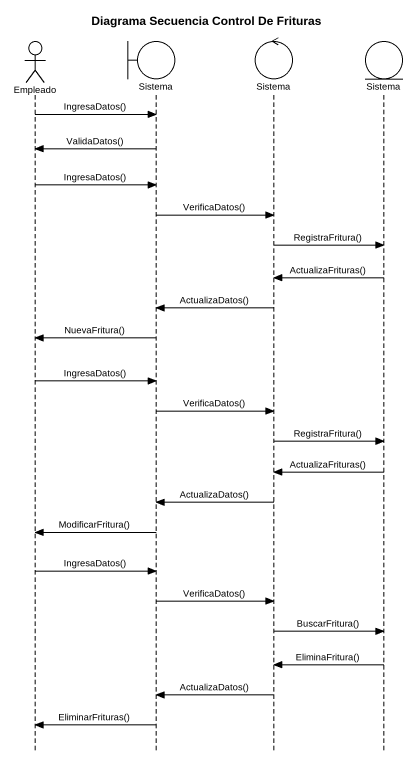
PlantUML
@startuml
title Diagrama Secuencia Control De Frituras
hide footbox
actor Empleado
boundary Sistema
control "Sistema" as Sistema_2
entity "Sistema" as Sistema_3

Empleado -> Sistema : IngresaDatos()
Sistema -> Empleado : ValidaDatos()
Empleado -> Sistema : IngresaDatos()
Sistema -> Sistema_2 : VerificaDatos()
Sistema_2 -> Sistema_3 : RegistraFritura()
Sistema_3 -> Sistema_2 : ActualizaFrituras()
Sistema_2 -> Sistema : ActualizaDatos()
Sistema -> Empleado : NuevaFritura()
Empleado -> Sistema : IngresaDatos()
Sistema -> Sistema_2 : VerificaDatos()
Sistema_2 -> Sistema_3 : RegistraFritura()
Sistema_3 -> Sistema_2 : ActualizaFrituras()
Sistema_2 -> Sistema : ActualizaDatos()
Sistema -> Empleado : ModificarFritura()
Empleado -> Sistema : IngresaDatos()
Sistema -> Sistema_2 : VerificaDatos()
Sistema_2 -> Sistema_3 : BuscarFritura()
Sistema_3 -> Sistema_2 : EliminaFritura()
Sistema_2 -> Sistema : ActualizaDatos()
Sistema -> Empleado : EliminarFrituras()
@enduml
